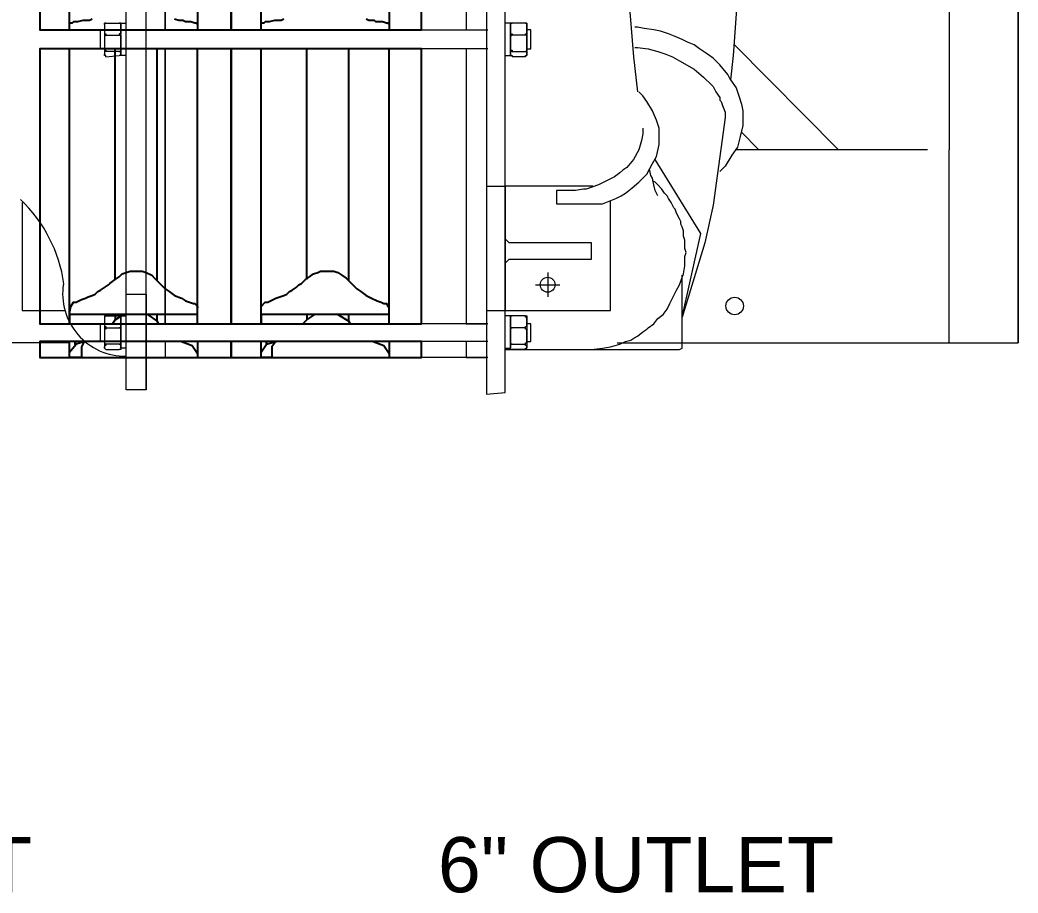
# Model space of a CAD drawing. Header units: inches. Extents: x 26 to 324, y 7 to 235.
# Drawn here: x 115.22 to 142.33, y 148.59 to 172.32 of the extents above; entities that cross this region are included whole.
import ezdxf
from ezdxf.enums import TextEntityAlignment as Align

# ---------------------------------------------------------------- set-up
doc = ezdxf.new("R2010")
doc.units = ezdxf.units.IN
doc.header["$MEASUREMENT"] = 0
doc.linetypes.add('CENTER', pattern=[2, 1.25, -0.25, 0.25, -0.25])
for name, color, linetype in [('CL', 1, 'CENTER'), ('OBJ', 7, 'Continuous'), ('TXT', 7, 'Continuous')]:
    doc.layers.add(name, color=color, linetype=linetype)
doc.styles.get("Standard").update_dxf_attribs({"font": 'arial.ttf'})

msp = doc.modelspace()

# ---------------------------------------------------------------- linework, layer by layer
at = {"layer": 'CL', "lineweight": 0, "ltscale": 5}
for points in [[(129.556, 165.452), (129.556, 164.793)], [(129.226, 165.123), (129.886, 165.123)]]:
    msp.add_lwpolyline(points, dxfattribs=at)
at = {"layer": 'OBJ', "lineweight": 0}
for p, q in [((140.46, 191.289), (140.46, 168.787)), ((139.874, 168.787), (134.658, 168.787)), ((140.46, 163.547), (140.46, 168.787)), ((131.445, 163.547), (142.329, 163.547))]:
    msp.add_line(p, q, dxfattribs=at)
for points in [[(127.89, 163.583), (127.341, 163.583), (127.341, 163.144), (127.89, 163.144), (127.89, 162.154), (128.403, 162.191), (128.403, 164.426), (128.403, 192.645)], [(127.89, 192.681), (127.89, 163.144)], [(127.89, 182.786), (127.341, 182.786), (127.341, 172.049), (127.89, 172.049)], [(131.628, 178.059), (131.702, 175.384), (131.702, 173.991), (131.665, 173.991), (131.885, 171.316), (131.995, 170.363)], [(118.106, 164.866), (118.655, 164.866), (118.655, 162.264), (118.655, 177.509)], [(118.655, 162.264), (118.106, 162.264), (118.106, 174.431)], [(134.743, 174.394), (134.743, 173.771), (134.707, 173.002), (134.67, 172.489), (134.597, 171.353), (134.524, 170.693), (134.67, 170.473), (134.707, 170.363), (134.743, 170.253), (134.817, 170.033), (134.853, 169.85), (134.853, 169.63), (134.853, 169.447), (134.78, 169.154), (134.707, 168.861), (134.56, 168.641), (134.377, 168.347), (134.23, 168.201)], [(117.519, 172.195), (117.519, 172.232), (117.556, 172.232), (117.519, 172.232), (117.519, 172.195), (117.519, 172.159), (117.519, 172.122), (117.519, 172.085), (117.519, 172.049), (117.519, 172.012), (117.519, 171.976), (117.519, 171.939), (117.556, 171.939), (117.556, 171.902), (117.519, 171.866), (117.519, 171.829), (117.519, 171.792), (117.519, 171.756), (117.519, 171.719), (117.519, 171.682), (117.519, 171.646), (117.519, 171.609), (117.519, 171.572), (117.519, 171.536), (117.519, 171.499), (117.556, 171.499), (117.556, 171.462), (117.519, 171.462), (117.519, 171.426), (117.519, 171.389), (117.519, 171.353), (117.519, 171.389)], [(117.519, 172.232), (117.519, 172.232)], [(117.519, 172.232), (117.519, 172.232)], [(117.519, 172.232), (117.519, 172.232)], [(117.519, 172.232), (117.519, 172.232)], [(117.519, 172.232), (117.519, 172.232)], [(117.519, 172.232), (117.519, 172.232)], [(117.519, 172.232), (117.519, 172.232)], [(117.519, 172.232), (117.519, 172.232)], [(117.519, 172.232), (117.519, 172.232)], [(117.519, 172.232), (117.519, 172.232)], [(117.519, 172.232), (117.519, 172.232)], [(117.519, 172.232), (117.519, 172.232)], [(117.519, 172.232), (117.519, 172.232)], [(117.519, 172.232), (117.519, 172.232)], [(117.519, 172.232), (117.519, 172.232)], [(117.519, 172.195), (117.519, 172.195)], [(117.519, 172.195), (117.519, 172.195)], [(117.519, 172.195), (117.519, 172.195)], [(117.519, 172.195), (117.519, 172.195)], [(117.519, 172.195), (117.519, 172.195)], [(117.519, 172.195), (117.519, 172.195)], [(117.519, 172.195), (117.519, 172.195)], [(117.519, 172.195), (117.519, 171.389)], [(117.519, 172.159), (117.519, 172.159)], [(117.519, 172.159), (117.519, 172.159)], [(117.519, 172.159), (117.519, 172.159)], [(117.519, 172.159), (117.519, 172.159)], [(117.519, 172.159), (117.519, 172.159)], [(117.519, 172.122), (117.519, 172.122)], [(117.519, 172.122), (117.519, 172.122)], [(117.519, 172.122), (117.519, 172.122)], [(117.519, 172.122), (117.519, 172.122)], [(117.519, 172.122), (117.519, 172.122)], [(117.556, 172.232), (117.556, 172.232)], [(117.556, 172.232), (117.556, 172.232)], [(117.556, 172.232), (117.556, 172.232)], [(117.556, 172.232), (117.556, 172.232)], [(117.556, 172.232), (117.556, 172.232)], [(117.556, 172.232), (117.556, 172.232)], [(117.556, 172.232), (117.556, 172.232)], [(117.556, 172.232), (117.556, 172.232)], [(117.556, 172.232), (117.556, 172.232)], [(117.556, 172.232), (117.922, 172.232)], [(117.922, 172.232), (117.922, 172.232)], [(117.922, 172.232), (117.922, 172.232)], [(117.922, 172.232), (117.922, 172.232)], [(117.959, 172.195), (117.959, 172.159), (117.959, 172.122), (117.959, 172.085), (117.959, 172.049), (117.959, 172.012), (117.959, 171.976), (117.959, 171.939), (117.922, 171.939), (117.922, 171.902), (117.959, 171.902), (117.959, 171.866), (117.959, 171.829), (117.959, 171.792), (117.959, 171.756), (117.959, 171.719), (117.959, 171.682), (117.959, 171.646), (117.959, 171.609), (117.959, 171.572), (117.959, 171.536), (117.959, 171.499), (117.959, 171.462), (117.922, 171.462), (117.959, 171.462), (117.959, 171.426), (117.959, 171.389), (117.959, 171.353), (117.922, 171.353)], [(117.959, 172.232), (117.959, 172.232)], [(117.959, 172.232), (117.959, 172.232)], [(117.959, 172.232), (117.959, 172.232)], [(117.959, 172.232), (117.959, 172.232)], [(117.959, 172.232), (117.959, 172.232)], [(117.959, 172.232), (117.959, 172.232)], [(117.959, 172.232), (117.959, 172.232)], [(117.959, 172.232), (117.959, 172.232)], [(117.959, 172.232), (117.959, 172.232)], [(117.959, 172.232), (117.959, 172.232)], [(117.959, 172.232), (117.959, 172.232)], [(117.959, 172.232), (117.959, 172.232)], [(117.959, 172.232), (117.959, 172.232)], [(117.959, 172.232), (117.959, 172.232)], [(117.959, 172.232), (117.959, 172.232)], [(117.959, 172.232), (117.959, 172.232)], [(117.959, 172.232), (117.959, 172.232)], [(117.959, 172.232), (117.959, 172.232)], [(117.959, 172.232), (117.959, 172.232)], [(117.959, 172.232), (117.959, 172.232)], [(117.959, 172.232), (117.959, 172.232)], [(118.106, 171.353), (117.959, 171.353), (117.959, 172.232), (118.106, 172.232)], [(117.959, 172.195), (117.959, 172.195)], [(117.959, 172.195), (117.959, 172.195)], [(117.959, 172.195), (117.959, 172.195)], [(117.959, 172.195), (117.959, 172.195)], [(117.959, 172.195), (117.959, 172.195)], [(117.959, 172.195), (117.959, 172.195)], [(117.959, 172.195), (117.959, 172.195)], [(117.959, 172.159), (117.959, 172.159)], [(117.959, 172.159), (117.959, 172.159)], [(117.959, 172.159), (117.959, 172.159)], [(117.959, 172.159), (117.959, 172.159)], [(117.959, 172.159), (117.959, 172.159)], [(117.959, 172.122), (117.959, 172.122)], [(117.959, 172.122), (117.959, 172.122)], [(117.959, 172.122), (117.959, 172.122)], [(117.959, 172.122), (117.959, 172.122)], [(117.959, 172.122), (117.959, 172.122)], [(128.403, 171.353), (128.55, 171.353), (128.55, 172.232), (128.403, 172.232)], [(128.55, 172.195), (128.55, 172.232), (128.587, 172.232), (128.55, 172.232), (128.55, 172.195), (128.55, 172.159), (128.55, 172.122), (128.55, 172.085), (128.55, 172.049), (128.55, 172.012), (128.55, 171.976), (128.55, 171.939), (128.587, 171.939), (128.587, 171.902), (128.55, 171.866), (128.55, 171.829), (128.55, 171.792), (128.55, 171.756), (128.55, 171.719), (128.55, 171.682), (128.55, 171.646), (128.55, 171.609), (128.55, 171.572), (128.55, 171.536), (128.55, 171.499), (128.587, 171.499), (128.587, 171.462), (128.55, 171.462), (128.55, 171.426), (128.55, 171.389), (128.55, 171.353), (128.587, 171.353), (128.587, 171.316)], [(128.55, 172.195), (128.55, 172.195)], [(128.953, 172.232), (128.587, 172.232)], [(128.953, 171.316), (128.953, 171.353), (128.99, 171.353), (128.99, 171.389), (128.99, 171.426), (128.99, 171.462), (128.953, 171.462), (128.99, 171.462), (128.99, 171.499), (128.99, 171.536), (128.99, 171.572), (128.99, 171.609), (128.99, 171.646), (128.99, 171.682), (128.99, 171.719), (128.99, 171.756), (128.99, 171.792), (128.99, 171.829), (128.99, 171.866), (128.99, 171.902), (128.953, 171.902), (128.953, 171.939), (128.99, 171.939), (128.99, 171.976), (128.99, 172.012), (128.99, 172.049), (128.99, 172.085), (128.99, 172.122), (128.99, 172.159), (128.99, 172.195), (128.99, 172.232), (128.953, 172.232), (128.99, 172.232), (128.99, 172.195)], [(128.99, 172.195), (128.99, 172.195)], [(128.99, 172.195), (128.99, 171.389)], [(134.524, 170.693), (134.45, 170.839), (134.23, 171.096), (134.047, 171.279), (133.9, 171.389), (133.681, 171.536), (133.534, 171.646), (133.351, 171.719), (133.204, 171.792), (133.021, 171.866), (132.838, 171.939), (132.618, 172.012), (132.435, 172.049), (132.178, 172.085), (131.995, 172.122), (131.922, 172.122)], [(117.519, 171.536), (117.409, 171.536), (117.409, 172.049), (117.519, 172.049)], [(117.519, 172.085), (117.519, 172.085)], [(117.519, 172.085), (117.519, 172.085)], [(117.519, 172.085), (117.519, 172.085)], [(117.519, 172.085), (117.519, 172.085)], [(117.519, 172.085), (117.519, 172.085)], [(117.519, 172.085), (117.519, 172.085)], [(117.519, 172.049), (117.519, 172.049)], [(117.519, 172.049), (117.519, 172.049)], [(117.519, 172.049), (117.519, 172.049)], [(117.519, 172.049), (117.519, 172.049)], [(117.519, 172.049), (117.519, 172.049)], [(117.519, 172.012), (117.519, 172.012)], [(117.519, 172.012), (117.519, 172.012)], [(117.519, 172.012), (117.519, 172.012)], [(117.519, 172.012), (117.519, 172.012)], [(117.519, 172.012), (117.519, 172.012)], [(117.519, 171.976), (117.519, 171.976)], [(117.519, 171.976), (117.519, 171.976)], [(117.519, 171.976), (117.519, 171.976)], [(117.519, 171.976), (117.519, 171.976)], [(117.519, 171.976), (117.519, 171.976)], [(117.519, 171.939), (117.519, 171.939)], [(117.519, 171.939), (117.519, 171.939)], [(117.519, 171.866), (117.519, 171.866)], [(117.519, 171.866), (117.519, 171.866)], [(117.519, 171.866), (117.519, 171.866)], [(117.556, 171.939), (117.556, 171.939)], [(117.556, 171.939), (117.556, 171.939)], [(117.556, 171.902), (117.556, 171.902)], [(117.556, 171.902), (117.556, 171.902)], [(117.556, 171.902), (117.556, 171.902)], [(117.556, 171.902), (117.922, 171.902)], [(117.922, 171.902), (117.922, 171.902)], [(117.959, 172.085), (117.959, 172.085)], [(117.959, 172.085), (117.959, 172.085)], [(117.959, 172.085), (117.959, 172.085)], [(117.959, 172.085), (117.959, 172.085)], [(117.959, 172.085), (117.959, 172.085)], [(117.959, 172.085), (117.959, 172.085)], [(117.959, 172.049), (117.959, 172.049)], [(117.959, 172.049), (117.959, 172.049)], [(117.959, 172.049), (117.959, 172.049)], [(117.959, 172.049), (117.959, 172.049)], [(117.959, 172.049), (117.959, 172.049)], [(117.959, 172.012), (117.959, 172.012)], [(117.959, 172.012), (117.959, 172.012)], [(117.959, 172.012), (117.959, 172.012)], [(117.959, 172.012), (117.959, 172.012)], [(117.959, 172.012), (117.959, 172.012)], [(117.959, 171.976), (117.959, 171.976)], [(117.959, 171.976), (117.959, 171.976)], [(117.959, 171.976), (117.959, 171.976)], [(117.959, 171.976), (117.959, 171.976)], [(117.959, 171.976), (117.959, 171.976)], [(117.959, 171.939), (117.959, 171.939)], [(117.959, 171.939), (117.959, 171.939)], [(117.959, 171.939), (117.959, 171.939)], [(117.959, 171.939), (117.959, 171.939)], [(117.959, 171.902), (117.959, 171.902)], [(117.959, 171.866), (117.959, 171.866)], [(117.959, 171.866), (117.959, 171.866)], [(117.959, 171.866), (117.959, 171.866)], [(119.168, 172.049), (118.655, 172.049)], [(126.131, 172.049), (127.927, 172.049)], [(128.953, 171.902), (128.587, 171.902)], [(128.99, 171.536), (129.1, 171.536), (129.1, 172.049), (128.99, 172.049)], [(117.519, 171.829), (117.519, 171.829)], [(117.519, 171.829), (117.519, 171.829)], [(117.519, 171.829), (117.519, 171.829)], [(117.519, 171.792), (117.519, 171.792)], [(117.519, 171.792), (117.519, 171.792)], [(117.519, 171.792), (117.519, 171.792)], [(117.519, 171.792), (117.519, 171.792)], [(117.519, 171.756), (117.519, 171.756)], [(117.519, 171.756), (117.519, 171.756)], [(117.519, 171.756), (117.519, 171.756)], [(117.519, 171.719), (117.519, 171.719)], [(117.519, 171.719), (117.519, 171.719)], [(117.519, 171.719), (117.519, 171.719)], [(117.519, 171.719), (117.519, 171.719)], [(117.519, 171.682), (117.519, 171.682)], [(117.519, 171.682), (117.519, 171.682)], [(117.519, 171.682), (117.519, 171.682)], [(117.519, 171.646), (117.519, 171.646)], [(117.519, 171.646), (117.519, 171.646)], [(117.519, 171.646), (117.519, 171.646)], [(117.519, 171.646), (117.519, 171.646)], [(117.519, 171.609), (117.519, 171.609)], [(117.519, 171.609), (117.519, 171.609)], [(117.519, 171.609), (117.519, 171.609)], [(117.959, 171.829), (117.959, 171.829)], [(117.959, 171.829), (117.959, 171.829)], [(117.959, 171.829), (117.959, 171.829)], [(117.959, 171.792), (117.959, 171.792)], [(117.959, 171.792), (117.959, 171.792)], [(117.959, 171.792), (117.959, 171.792)], [(117.959, 171.792), (117.959, 171.792)], [(117.959, 171.756), (117.959, 171.756)], [(117.959, 171.756), (117.959, 171.756)], [(117.959, 171.756), (117.959, 171.756)], [(117.959, 171.719), (117.959, 171.719)], [(117.959, 171.719), (117.959, 171.719)], [(117.959, 171.719), (117.959, 171.719)], [(117.959, 171.719), (117.959, 171.719)], [(117.959, 171.682), (117.959, 171.682)], [(117.959, 171.682), (117.959, 171.682)], [(117.959, 171.682), (117.959, 171.682)], [(117.959, 171.646), (117.959, 171.646)], [(117.959, 171.646), (117.959, 171.646)], [(117.959, 171.646), (117.959, 171.646)], [(117.959, 171.646), (117.959, 171.646)], [(117.959, 171.609), (117.959, 171.609)], [(117.959, 171.609), (117.959, 171.609)], [(117.959, 171.609), (117.959, 171.609)], [(137.455, 168.787), (134.616, 171.65)], [(117.519, 171.572), (117.519, 171.572)], [(117.519, 171.572), (117.519, 171.572)], [(117.519, 171.572), (117.519, 171.572)], [(117.519, 171.572), (117.519, 171.572)], [(117.519, 171.536), (117.519, 171.536)], [(117.519, 171.536), (117.519, 171.536)], [(117.519, 171.536), (117.519, 171.536)], [(117.519, 171.499), (117.519, 171.499)], [(117.519, 171.499), (117.519, 171.499)], [(117.519, 171.462), (117.519, 171.462)], [(117.519, 171.426), (117.519, 171.426)], [(117.519, 171.426), (117.519, 171.426)], [(117.519, 171.426), (117.519, 171.426)], [(117.519, 171.426), (117.519, 171.426)], [(117.519, 171.426), (117.519, 171.426)], [(117.519, 171.426), (117.519, 171.426)], [(117.519, 171.426), (117.519, 171.426)], [(117.519, 171.426), (117.519, 171.426)], [(117.519, 171.426), (117.519, 171.426)], [(117.519, 171.426), (117.519, 171.426)], [(117.519, 171.426), (117.519, 171.426)], [(117.519, 171.426), (117.519, 171.426)], [(117.519, 171.426), (117.519, 171.426)], [(117.519, 171.426), (117.519, 171.426)], [(117.519, 171.426), (117.519, 171.426)], [(117.519, 171.389), (117.519, 171.389)], [(117.519, 171.389), (117.519, 171.389)], [(117.519, 171.389), (117.519, 171.389)], [(117.519, 171.389), (117.519, 171.389)], [(117.519, 171.389), (117.519, 171.389)], [(117.519, 171.389), (117.519, 171.389)], [(117.519, 171.389), (117.519, 171.389)], [(117.519, 171.389), (117.519, 171.389)], [(117.519, 171.389), (117.519, 171.389)], [(117.519, 171.389), (117.519, 171.389)], [(117.519, 171.389), (117.519, 171.389)], [(117.519, 171.389), (117.519, 171.389)], [(117.519, 171.389), (117.519, 171.389)], [(117.519, 171.389), (117.519, 171.389)], [(117.519, 171.389), (117.519, 171.389)], [(117.519, 171.389), (117.519, 171.389)], [(117.519, 171.389), (117.519, 171.389)], [(117.556, 171.316), (117.556, 171.353), (117.519, 171.353)], [(117.519, 171.353), (117.519, 171.353)], [(117.519, 171.353), (117.519, 171.353)], [(117.519, 171.353), (117.519, 171.353)], [(117.519, 171.353), (117.519, 171.353)], [(117.519, 171.353), (117.519, 171.353)], [(117.519, 171.353), (117.519, 171.353)], [(117.519, 171.353), (117.519, 171.353)], [(117.519, 171.353), (117.519, 171.353)], [(117.519, 171.353), (117.519, 171.353)], [(117.519, 171.353), (117.519, 171.353)], [(117.519, 171.353), (117.519, 171.353)], [(117.556, 171.462), (117.556, 171.462)], [(117.556, 171.462), (117.556, 171.462)], [(117.556, 171.462), (117.556, 171.462)], [(117.556, 171.462), (117.556, 171.462)], [(117.556, 171.462), (117.556, 171.462)], [(117.922, 171.462), (117.556, 171.462)], [(117.556, 171.353), (117.556, 171.353)], [(117.556, 171.353), (117.556, 171.353)], [(117.556, 171.316), (117.922, 171.353)], [(117.922, 171.462), (117.922, 171.462)], [(117.922, 171.462), (117.922, 171.462)], [(117.922, 171.353), (117.922, 171.353)], [(117.959, 171.572), (117.959, 171.572)], [(117.959, 171.572), (117.959, 171.572)], [(117.959, 171.572), (117.959, 171.572)], [(117.959, 171.572), (117.959, 171.572)], [(117.959, 171.536), (117.959, 171.536)], [(117.959, 171.536), (117.959, 171.536)], [(117.959, 171.536), (117.959, 171.536)], [(117.959, 171.499), (117.959, 171.499)], [(117.959, 171.499), (117.959, 171.499)], [(117.959, 171.499), (117.959, 171.499)], [(117.959, 171.462), (117.959, 171.462)], [(117.959, 171.462), (117.959, 171.462)], [(117.959, 171.462), (117.959, 171.462)], [(117.959, 171.426), (117.959, 171.426)], [(117.959, 171.426), (117.959, 171.426)], [(117.959, 171.426), (117.959, 171.426)], [(117.959, 171.426), (117.959, 171.426)], [(117.959, 171.426), (117.959, 171.426)], [(117.959, 171.426), (117.959, 171.426)], [(117.959, 171.426), (117.959, 171.426)], [(117.959, 171.426), (117.959, 171.426)], [(117.959, 171.426), (117.959, 171.426)], [(117.959, 171.426), (117.959, 171.426)], [(117.959, 171.426), (117.959, 171.426)], [(117.959, 171.426), (117.959, 171.426)], [(117.959, 171.426), (117.959, 171.426)], [(117.959, 171.426), (117.959, 171.426)], [(117.959, 171.426), (117.959, 171.426)], [(117.959, 171.389), (117.959, 171.389)], [(117.959, 171.389), (117.959, 171.389)], [(117.959, 171.389), (117.959, 171.389)], [(117.959, 171.389), (117.959, 171.389)], [(117.959, 171.389), (117.959, 171.389)], [(117.959, 171.389), (117.959, 171.389)], [(117.959, 171.389), (117.959, 171.389)], [(117.959, 171.389), (117.959, 171.389)], [(117.959, 171.389), (117.959, 171.389)], [(117.959, 171.389), (117.959, 171.389)], [(117.959, 171.389), (117.959, 171.389)], [(117.959, 171.389), (117.959, 171.389)], [(117.959, 171.389), (117.959, 171.389)], [(117.959, 171.389), (117.959, 171.389)], [(117.959, 171.389), (117.959, 171.389)], [(117.959, 171.389), (117.959, 171.389)], [(117.959, 171.389), (117.959, 171.353)], [(117.959, 171.353), (117.959, 171.353)], [(117.959, 171.353), (117.959, 171.353)], [(117.959, 171.353), (117.959, 171.353)], [(117.959, 171.353), (117.959, 171.353)], [(117.959, 171.353), (117.959, 171.353)], [(117.959, 171.353), (117.959, 171.353)], [(117.959, 171.353), (117.959, 171.353)], [(117.959, 171.353), (117.959, 171.353)], [(117.959, 171.353), (117.959, 171.353)], [(117.959, 171.353), (117.959, 171.353)], [(117.959, 171.353), (117.959, 171.353)], [(117.959, 171.353), (117.959, 171.353)], [(117.959, 171.353), (117.959, 171.353)], [(119.168, 171.536), (118.655, 171.536)], [(127.927, 171.536), (126.131, 171.536)], [(127.89, 171.536), (127.341, 171.536), (127.341, 164.06), (127.89, 164.06)], [(128.55, 171.389), (128.55, 171.353)], [(128.587, 171.462), (128.953, 171.462)], [(128.953, 171.316), (128.587, 171.316)], [(128.99, 171.389), (128.99, 171.389)], [(128.99, 171.389), (128.99, 171.353)], [(131.922, 171.572), (131.995, 171.572), (132.288, 171.536), (132.545, 171.462), (132.764, 171.389), (132.948, 171.316), (133.131, 171.206), (133.534, 170.986), (133.791, 170.766), (133.864, 170.693), (133.937, 170.62), (134.047, 170.51), (134.12, 170.363), (134.23, 170.216), (134.23, 170.143), (134.267, 170.107), (134.304, 169.997), (134.377, 169.813), (134.377, 169.667), (134.047, 167.285), (133.827, 166.259), (133.204, 164.243), (133.717, 166.515), (132.471, 168.531)], [(132.141, 169.374), (132.141, 169.227), (132.105, 169.044), (132.031, 168.787), (131.885, 168.531), (131.702, 168.311), (131.592, 168.238), (131.518, 168.164), (131.372, 168.054), (131.225, 167.981), (131.079, 167.908), (130.932, 167.834), (130.602, 167.724), (130.529, 167.724), (130.309, 167.688), (129.796, 167.688), (129.796, 167.321), (130.859, 167.321), (131.042, 167.321), (131.408, 167.468), (131.555, 167.541), (131.665, 167.615), (131.848, 167.761), (132.031, 167.908), (132.251, 168.128), (132.398, 168.421), (132.508, 168.604), (132.581, 168.934), (132.581, 169.154), (132.581, 169.374), (132.508, 169.593), (132.398, 169.85), (132.251, 170.107), (132.141, 170.253), (132.031, 170.363)], [(135.293, 168.787), (134.811, 169.277)], [(132.545, 167.541), (132.471, 167.688), (132.435, 167.834), (132.398, 168.018), (132.361, 168.091), (132.325, 168.274)], [(127.89, 167.798), (128.403, 167.798)], [(130.785, 167.798), (128.403, 167.798), (128.403, 164.426)], [(130.749, 163.363), (131.042, 163.4), (131.262, 163.437), (131.518, 163.51), (131.665, 163.583), (131.812, 163.62), (131.922, 163.693), (131.995, 163.73), (132.141, 163.84), (132.251, 163.913), (132.288, 163.95), (132.435, 164.06), (132.545, 164.206), (132.691, 164.316), (132.801, 164.463), (132.874, 164.609), (132.911, 164.683), (132.984, 164.829), (133.058, 164.976), (133.131, 165.123), (133.241, 165.416), (133.277, 165.636), (133.277, 165.709), (133.277, 165.819), (133.277, 165.892), (133.314, 166.002), (133.277, 166.112), (133.277, 166.222), (133.277, 166.332), (133.241, 166.442), (133.241, 166.588), (133.204, 166.698), (133.168, 166.772), (133.168, 166.845), (133.131, 166.918), (133.058, 167.065), (133.021, 167.175), (132.984, 167.211), (132.911, 167.358), (132.838, 167.468), (132.801, 167.541), (132.728, 167.615), (132.654, 167.724), (132.545, 167.834), (132.471, 167.908), (132.398, 167.944)], [(115.284, 167.358), (115.284, 164.426), (116.456, 164.426)], [(127.89, 164.426), (128.403, 164.426), (131.262, 164.426), (131.262, 167.395)], [(128.403, 165.709), (128.513, 165.819), (128.66, 165.819), (130.749, 165.819), (130.749, 166.259), (128.623, 166.259), (128.513, 166.259), (128.403, 166.369)], [(128.403, 163.363), (130.712, 163.363), (133.131, 163.363), (133.204, 163.4), (133.204, 165.379)], [(117.519, 164.243), (117.556, 164.28), (117.519, 164.28), (117.519, 164.243), (117.519, 164.206), (117.519, 164.17), (117.519, 164.133), (117.519, 164.096), (117.519, 164.06), (117.519, 164.023), (117.519, 163.986), (117.556, 163.986), (117.556, 163.95), (117.556, 163.913), (117.519, 163.913), (117.519, 163.876), (117.519, 163.84), (117.519, 163.803), (117.519, 163.767), (117.519, 163.73), (117.519, 163.693), (117.519, 163.657), (117.519, 163.62), (117.519, 163.583), (117.519, 163.547), (117.556, 163.51), (117.556, 163.473), (117.519, 163.473), (117.519, 163.437), (117.519, 163.4)], [(117.519, 164.28), (117.519, 164.28)], [(117.519, 164.28), (117.519, 164.28)], [(117.519, 164.28), (117.519, 164.28)], [(117.519, 164.28), (117.519, 164.28)], [(117.519, 164.28), (117.519, 164.28)], [(117.519, 164.28), (117.519, 164.28)], [(117.519, 164.28), (117.519, 164.28)], [(117.519, 164.28), (117.519, 164.28)], [(117.519, 164.28), (117.519, 164.28)], [(117.556, 164.28), (117.556, 164.28)], [(117.556, 164.28), (117.556, 164.28)], [(117.556, 164.28), (117.556, 164.28)], [(117.556, 164.28), (117.556, 164.28)], [(117.556, 164.28), (117.556, 164.28)], [(117.556, 164.28), (117.556, 164.28)], [(117.556, 164.28), (117.556, 164.28)], [(117.556, 164.28), (117.556, 164.28)], [(117.556, 164.28), (117.556, 164.28)], [(117.556, 164.28), (117.922, 164.28)], [(117.922, 164.28), (117.922, 164.28)], [(117.922, 164.28), (117.922, 164.28)], [(117.922, 164.28), (117.922, 164.28)], [(117.959, 164.28), (117.959, 164.28)], [(117.959, 164.28), (117.959, 164.28)], [(117.959, 164.28), (117.959, 164.28)], [(117.959, 164.28), (117.959, 164.28)], [(117.959, 164.28), (117.959, 164.28)], [(117.959, 164.28), (117.959, 164.28)], [(117.959, 164.28), (117.959, 164.28)], [(117.959, 164.28), (117.959, 164.28)], [(117.959, 164.28), (117.959, 164.28)], [(117.959, 164.28), (117.959, 164.28)], [(117.959, 164.28), (117.959, 164.28)], [(117.959, 164.28), (117.959, 164.28)], [(117.959, 164.28), (117.959, 164.28)], [(117.959, 164.28), (117.959, 164.28)], [(118.106, 163.4), (117.959, 163.4), (117.959, 164.28), (118.106, 164.28)], [(128.403, 163.4), (128.55, 163.4), (128.55, 164.28), (128.403, 164.28)], [(128.55, 164.243), (128.55, 164.28), (128.587, 164.28), (128.55, 164.28), (128.55, 164.243), (128.55, 164.206), (128.55, 164.17), (128.55, 164.133), (128.55, 164.096), (128.55, 164.06), (128.55, 164.023), (128.55, 163.986), (128.55, 163.95), (128.587, 163.95), (128.55, 163.95), (128.55, 163.913), (128.55, 163.876), (128.55, 163.84), (128.55, 163.803), (128.55, 163.767), (128.55, 163.73), (128.55, 163.693), (128.55, 163.657), (128.55, 163.62), (128.55, 163.583), (128.55, 163.547), (128.55, 163.51), (128.587, 163.51), (128.55, 163.51), (128.55, 163.473), (128.55, 163.437), (128.55, 163.4), (128.55, 163.363), (128.587, 163.363)], [(128.953, 164.28), (128.587, 164.28)], [(128.953, 163.363), (128.953, 163.4), (128.99, 163.4), (128.99, 163.437), (128.99, 163.473), (128.953, 163.473), (128.953, 163.51), (128.953, 163.547), (128.99, 163.547), (128.99, 163.583), (128.99, 163.62), (128.99, 163.657), (128.99, 163.693), (128.99, 163.73), (128.99, 163.767), (128.99, 163.803), (128.99, 163.84), (128.99, 163.876), (128.99, 163.913), (128.953, 163.913), (128.953, 163.95), (128.953, 163.986), (128.99, 163.986), (128.99, 164.023), (128.99, 164.06), (128.99, 164.096), (128.99, 164.133), (128.99, 164.17), (128.99, 164.206), (128.99, 164.243), (128.953, 164.243), (128.953, 164.28), (128.99, 164.28), (128.99, 164.243)], [(117.519, 163.583), (117.409, 163.583), (117.409, 164.06), (117.519, 164.06)], [(117.519, 164.243), (117.519, 164.243)], [(117.519, 164.243), (117.519, 164.243)], [(117.519, 164.243), (117.519, 164.243)], [(117.519, 164.243), (117.519, 164.243)], [(117.519, 164.243), (117.519, 164.243)], [(117.519, 164.243), (117.519, 164.243)], [(117.519, 164.243), (117.519, 164.243)], [(117.519, 164.243), (117.519, 164.243)], [(117.519, 164.243), (117.519, 164.243)], [(117.519, 164.243), (117.519, 164.243)], [(117.519, 164.243), (117.519, 164.243)], [(117.519, 164.243), (117.519, 164.243)], [(117.519, 164.243), (117.519, 164.243)], [(117.519, 164.243), (117.519, 163.437)], [(117.519, 164.206), (117.519, 164.206)], [(117.519, 164.206), (117.519, 164.206)], [(117.519, 164.206), (117.519, 164.206)], [(117.519, 164.206), (117.519, 164.206)], [(117.519, 164.206), (117.519, 164.206)], [(117.519, 164.17), (117.519, 164.17)], [(117.519, 164.17), (117.519, 164.17)], [(117.519, 164.17), (117.519, 164.17)], [(117.519, 164.17), (117.519, 164.17)], [(117.519, 164.17), (117.519, 164.17)], [(117.519, 164.133), (117.519, 164.133)], [(117.519, 164.133), (117.519, 164.133)], [(117.519, 164.133), (117.519, 164.133)], [(117.519, 164.133), (117.519, 164.133)], [(117.519, 164.133), (117.519, 164.133)], [(117.519, 164.096), (117.519, 164.096)], [(117.519, 164.096), (117.519, 164.096)], [(117.519, 164.096), (117.519, 164.096)], [(117.519, 164.096), (117.519, 164.096)], [(117.519, 164.096), (117.519, 164.096)], [(117.519, 164.06), (117.519, 164.06)], [(117.519, 164.06), (117.519, 164.06)], [(117.519, 164.06), (117.519, 164.06)], [(117.519, 164.06), (117.519, 164.06)], [(117.519, 164.06), (117.519, 164.06)], [(117.519, 164.06), (117.519, 164.06)], [(117.519, 164.023), (117.519, 164.023)], [(117.519, 164.023), (117.519, 164.023)], [(117.519, 164.023), (117.519, 164.023)], [(117.519, 164.023), (117.519, 164.023)], [(117.959, 164.243), (117.959, 164.206), (117.959, 164.17), (117.959, 164.133), (117.959, 164.096), (117.959, 164.06), (117.959, 164.023), (117.959, 163.986), (117.959, 163.95), (117.922, 163.95), (117.959, 163.95), (117.959, 163.913), (117.959, 163.876), (117.959, 163.84), (117.959, 163.803), (117.959, 163.767), (117.959, 163.73), (117.959, 163.693), (117.959, 163.657), (117.959, 163.62), (117.959, 163.583), (117.959, 163.547), (117.959, 163.51), (117.922, 163.51), (117.959, 163.51), (117.959, 163.473), (117.959, 163.437), (117.959, 163.4), (117.959, 163.363), (117.922, 163.363)], [(117.959, 164.243), (117.959, 164.243)], [(117.959, 164.243), (117.959, 164.243)], [(117.959, 164.243), (117.959, 164.243)], [(117.959, 164.243), (117.959, 164.243)], [(117.959, 164.243), (117.959, 164.243)], [(117.959, 164.243), (117.959, 164.243)], [(117.959, 164.243), (117.959, 164.243)], [(117.959, 164.243), (117.959, 164.243)], [(117.959, 164.243), (117.959, 164.243)], [(117.959, 164.243), (117.959, 164.243)], [(117.959, 164.243), (117.959, 164.243)], [(117.959, 164.243), (117.959, 164.243)], [(117.959, 164.243), (117.959, 164.243)], [(117.959, 164.206), (117.959, 164.206)], [(117.959, 164.206), (117.959, 164.206)], [(117.959, 164.206), (117.959, 164.206)], [(117.959, 164.206), (117.959, 164.206)], [(117.959, 164.206), (117.959, 164.206)], [(117.959, 164.17), (117.959, 164.17)], [(117.959, 164.17), (117.959, 164.17)], [(117.959, 164.17), (117.959, 164.17)], [(117.959, 164.17), (117.959, 164.17)], [(117.959, 164.17), (117.959, 164.17)], [(117.959, 164.133), (117.959, 164.133)], [(117.959, 164.133), (117.959, 164.133)], [(117.959, 164.133), (117.959, 164.133)], [(117.959, 164.133), (117.959, 164.133)], [(117.959, 164.133), (117.959, 164.133)], [(117.959, 164.096), (117.959, 164.096)], [(117.959, 164.096), (117.959, 164.096)], [(117.959, 164.096), (117.959, 164.096)], [(117.959, 164.096), (117.959, 164.096)], [(117.959, 164.096), (117.959, 164.096)], [(117.959, 164.06), (117.959, 164.06)], [(117.959, 164.06), (117.959, 164.06)], [(117.959, 164.06), (117.959, 164.06)], [(117.959, 164.06), (117.959, 164.06)], [(117.959, 164.06), (117.959, 164.06)], [(117.959, 164.06), (117.959, 164.06)], [(117.959, 164.023), (117.959, 164.023)], [(117.959, 164.023), (117.959, 164.023)], [(117.959, 164.023), (117.959, 164.023)], [(117.959, 164.023), (117.959, 164.023)], [(117.959, 164.023), (117.959, 164.023)], [(119.168, 164.06), (118.655, 164.06)], [(127.927, 164.06), (126.131, 164.06)], [(128.55, 164.243), (128.55, 164.243)], [(128.99, 164.243), (128.99, 164.243)], [(128.99, 164.243), (128.99, 163.437)], [(128.99, 163.583), (129.1, 163.583), (129.1, 164.06), (128.99, 164.06)], [(117.519, 163.986), (117.519, 163.986)], [(117.519, 163.986), (117.519, 163.986)], [(117.519, 163.986), (117.519, 163.986)], [(117.519, 163.986), (117.519, 163.986)], [(117.519, 163.913), (117.519, 163.913)], [(117.519, 163.913), (117.519, 163.913)], [(117.519, 163.876), (117.519, 163.876)], [(117.519, 163.876), (117.519, 163.876)], [(117.519, 163.876), (117.519, 163.876)], [(117.519, 163.84), (117.519, 163.84)], [(117.519, 163.84), (117.519, 163.84)], [(117.519, 163.84), (117.519, 163.84)], [(117.519, 163.84), (117.519, 163.84)], [(117.519, 163.803), (117.519, 163.803)], [(117.519, 163.803), (117.519, 163.803)], [(117.519, 163.803), (117.519, 163.803)], [(117.519, 163.767), (117.519, 163.767)], [(117.519, 163.767), (117.519, 163.767)], [(117.519, 163.767), (117.519, 163.767)], [(117.519, 163.767), (117.519, 163.767)], [(117.519, 163.73), (117.519, 163.73)], [(117.519, 163.73), (117.519, 163.73)], [(117.519, 163.73), (117.519, 163.73)], [(117.556, 163.95), (117.556, 163.95)], [(117.556, 163.95), (117.556, 163.95)], [(117.556, 163.95), (117.556, 163.95)], [(117.556, 163.95), (117.556, 163.95)], [(117.556, 163.95), (117.922, 163.95)], [(117.922, 163.95), (117.922, 163.95)], [(117.922, 163.95), (117.922, 163.95)], [(117.959, 163.986), (117.959, 163.986)], [(117.959, 163.986), (117.959, 163.986)], [(117.959, 163.986), (117.959, 163.986)], [(117.959, 163.986), (117.959, 163.986)], [(117.959, 163.913), (117.959, 163.913)], [(117.959, 163.913), (117.959, 163.913)], [(117.959, 163.913), (117.959, 163.913)], [(117.959, 163.876), (117.959, 163.876)], [(117.959, 163.876), (117.959, 163.876)], [(117.959, 163.876), (117.959, 163.876)], [(117.959, 163.84), (117.959, 163.84)], [(117.959, 163.84), (117.959, 163.84)], [(117.959, 163.84), (117.959, 163.84)], [(117.959, 163.84), (117.959, 163.84)], [(117.959, 163.803), (117.959, 163.803)], [(117.959, 163.803), (117.959, 163.803)], [(117.959, 163.803), (117.959, 163.803)], [(117.959, 163.767), (117.959, 163.767)], [(117.959, 163.767), (117.959, 163.767)], [(117.959, 163.767), (117.959, 163.767)], [(117.959, 163.767), (117.959, 163.767)], [(117.959, 163.73), (117.959, 163.73)], [(117.959, 163.73), (117.959, 163.73)], [(117.959, 163.73), (117.959, 163.73)], [(128.953, 163.95), (128.587, 163.95)], [(116.566, 163.547), (80.322, 163.547)], [(117.519, 163.693), (117.519, 163.693)], [(117.519, 163.693), (117.519, 163.693)], [(117.519, 163.693), (117.519, 163.693)], [(117.519, 163.693), (117.519, 163.693)], [(117.519, 163.657), (117.519, 163.657)], [(117.519, 163.657), (117.519, 163.657)], [(117.519, 163.657), (117.519, 163.657)], [(117.519, 163.62), (117.519, 163.62)], [(117.519, 163.62), (117.519, 163.62)], [(117.519, 163.62), (117.519, 163.62)], [(117.519, 163.62), (117.519, 163.62)], [(117.519, 163.583), (117.519, 163.583)], [(117.519, 163.583), (117.519, 163.583)], [(117.519, 163.583), (117.519, 163.583)], [(117.519, 163.547), (117.519, 163.547)], [(117.519, 163.547), (117.519, 163.547)], [(117.519, 163.547), (117.519, 163.547)], [(117.519, 163.473), (117.519, 163.473)], [(117.519, 163.473), (117.519, 163.473)], [(117.519, 163.473), (117.519, 163.473)], [(117.519, 163.473), (117.519, 163.473)], [(117.519, 163.473), (117.519, 163.473)], [(117.519, 163.473), (117.519, 163.473)], [(117.519, 163.473), (117.519, 163.473)], [(117.519, 163.473), (117.519, 163.473)], [(117.519, 163.473), (117.519, 163.473)], [(117.519, 163.473), (117.519, 163.473)], [(117.519, 163.473), (117.519, 163.473)], [(117.519, 163.473), (117.519, 163.473)], [(117.519, 163.473), (117.519, 163.473)], [(117.556, 163.51), (117.556, 163.51)], [(117.556, 163.51), (117.556, 163.51)], [(117.556, 163.51), (117.556, 163.51)], [(117.556, 163.51), (117.556, 163.51)], [(117.556, 163.51), (117.556, 163.51)], [(117.922, 163.51), (117.556, 163.51)], [(117.922, 163.51), (117.922, 163.51)], [(117.922, 163.51), (117.922, 163.51)], [(117.959, 163.693), (117.959, 163.693)], [(117.959, 163.693), (117.959, 163.693)], [(117.959, 163.693), (117.959, 163.693)], [(117.959, 163.693), (117.959, 163.693)], [(117.959, 163.657), (117.959, 163.657)], [(117.959, 163.657), (117.959, 163.657)], [(117.959, 163.657), (117.959, 163.657)], [(117.959, 163.62), (117.959, 163.62)], [(117.959, 163.62), (117.959, 163.62)], [(117.959, 163.62), (117.959, 163.62)], [(117.959, 163.62), (117.959, 163.62)], [(117.959, 163.583), (117.959, 163.583)], [(117.959, 163.583), (117.959, 163.583)], [(117.959, 163.583), (117.959, 163.583)], [(117.959, 163.547), (117.959, 163.547)], [(117.959, 163.547), (117.959, 163.547)], [(117.959, 163.547), (117.959, 163.547)], [(117.959, 163.51), (117.959, 163.51)], [(117.959, 163.473), (117.959, 163.473)], [(117.959, 163.473), (117.959, 163.473)], [(117.959, 163.473), (117.959, 163.473)], [(117.959, 163.473), (117.959, 163.473)], [(117.959, 163.473), (117.959, 163.473)], [(117.959, 163.473), (117.959, 163.473)], [(117.959, 163.473), (117.959, 163.473)], [(117.959, 163.473), (117.959, 163.473)], [(117.959, 163.473), (117.959, 163.473)], [(117.959, 163.473), (117.959, 163.473)], [(117.959, 163.473), (117.959, 163.473)], [(117.959, 163.473), (117.959, 163.473)], [(117.959, 163.473), (117.959, 163.473)], [(117.959, 163.473), (117.959, 163.473)], [(118.655, 163.583), (119.168, 163.583), (119.168, 163.144), (118.655, 163.144)], [(119.168, 163.583), (119.168, 163.583)], [(119.168, 163.583), (119.168, 163.583)], [(127.927, 163.583), (125.948, 163.583)], [(128.587, 163.51), (128.953, 163.51)], [(117.519, 163.437), (117.519, 163.437)], [(117.519, 163.437), (117.519, 163.437)], [(117.519, 163.437), (117.519, 163.437)], [(117.519, 163.437), (117.519, 163.437)], [(117.519, 163.437), (117.519, 163.437)], [(117.519, 163.437), (117.519, 163.437)], [(117.519, 163.437), (117.519, 163.437)], [(117.519, 163.437), (117.519, 163.437)], [(117.519, 163.437), (117.519, 163.437)], [(117.519, 163.437), (117.519, 163.437)], [(117.556, 163.363), (117.519, 163.4), (117.519, 163.437)], [(117.519, 163.437), (117.519, 163.437)], [(117.519, 163.437), (117.519, 163.437)], [(117.519, 163.437), (117.519, 163.437)], [(117.519, 163.437), (117.519, 163.437)], [(117.519, 163.437), (117.519, 163.437)], [(117.519, 163.437), (117.519, 163.437)], [(117.519, 163.437), (117.519, 163.437)], [(117.519, 163.4), (117.519, 163.4)], [(117.519, 163.4), (117.519, 163.4)], [(117.519, 163.4), (117.519, 163.4)], [(117.519, 163.4), (117.519, 163.4)], [(117.519, 163.4), (117.519, 163.4)], [(117.519, 163.4), (117.519, 163.4)], [(117.519, 163.4), (117.519, 163.4)], [(117.519, 163.4), (117.519, 163.4)], [(117.519, 163.4), (117.519, 163.4)], [(117.519, 163.4), (117.519, 163.4)], [(117.519, 163.4), (117.519, 163.4)], [(117.519, 163.4), (117.519, 163.4)], [(117.519, 163.4), (117.519, 163.4)], [(117.519, 163.4), (117.519, 163.4)], [(117.519, 163.4), (117.519, 163.4)], [(117.556, 163.363), (117.556, 163.363)], [(117.556, 163.363), (117.556, 163.363)], [(117.556, 163.363), (117.556, 163.363)], [(117.556, 163.363), (117.922, 163.363)], [(117.922, 163.363), (117.922, 163.363)], [(117.959, 163.437), (117.959, 163.437)], [(117.959, 163.437), (117.959, 163.437)], [(117.959, 163.437), (117.959, 163.437)], [(117.959, 163.437), (117.959, 163.437)], [(117.959, 163.437), (117.959, 163.437)], [(117.959, 163.437), (117.959, 163.437)], [(117.959, 163.437), (117.959, 163.437)], [(117.959, 163.437), (117.959, 163.437)], [(117.959, 163.437), (117.959, 163.437)], [(117.959, 163.437), (117.959, 163.437)], [(117.959, 163.437), (117.959, 163.437)], [(117.959, 163.437), (117.959, 163.437)], [(117.959, 163.437), (117.959, 163.437)], [(117.959, 163.437), (117.959, 163.437)], [(117.959, 163.437), (117.959, 163.437)], [(117.959, 163.437), (117.959, 163.437)], [(117.959, 163.437), (117.959, 163.4)], [(117.959, 163.4), (117.959, 163.4)], [(117.959, 163.4), (117.959, 163.4)], [(117.959, 163.4), (117.959, 163.4)], [(117.959, 163.4), (117.959, 163.4)], [(117.959, 163.4), (117.959, 163.4)], [(117.959, 163.4), (117.959, 163.4)], [(117.959, 163.4), (117.959, 163.4)], [(117.959, 163.4), (117.959, 163.4)], [(117.959, 163.4), (117.959, 163.4)], [(117.959, 163.4), (117.959, 163.4)], [(117.959, 163.4), (117.959, 163.4)], [(117.959, 163.4), (117.959, 163.4)], [(117.959, 163.4), (117.959, 163.4)], [(117.959, 163.4), (117.959, 163.4)], [(117.959, 163.4), (117.959, 163.4)], [(117.959, 163.363), (117.959, 163.363)], [(128.55, 163.437), (128.55, 163.4)], [(128.953, 163.363), (128.587, 163.363)], [(128.99, 163.437), (128.99, 163.437)], [(128.99, 163.437), (128.99, 163.4)], [(131.262, 163.437), (131.262, 163.437)], [(118.655, 163.144), (118.655, 163.144)], [(127.927, 163.144), (126.131, 163.144)]]:
    msp.add_lwpolyline(points, dxfattribs=at)
for points in [[(142.329, 191.289), (142.329, 163.547)], [(119.168, 177.436), (119.168, 172.049)], [(117.959, 172.195), (117.959, 172.232), (117.922, 172.232), (117.959, 172.232)], [(119.168, 171.536), (119.168, 164.06)], [(117.959, 164.243), (117.959, 164.28), (117.922, 164.28), (117.959, 164.28)]]:
    msp.add_lwpolyline(points, close=True, dxfattribs=at)
at = {"layer": 'OBJ', "lineweight": 25}
for points in [[(120.964, 172.049), (120.964, 182.786), (115.76, 182.786), (115.76, 172.049)], [(126.131, 172.049), (126.131, 182.786), (120.964, 182.786), (120.964, 172.049)], [(120.964, 171.536), (115.76, 171.536), (115.76, 164.06), (120.964, 164.06)], [(126.131, 171.536), (120.964, 171.536), (120.964, 164.06), (126.131, 164.06)], [(120.964, 163.583), (115.76, 163.583), (115.76, 163.144), (120.964, 163.144)], [(126.131, 163.583), (120.964, 163.583), (120.964, 163.144), (126.131, 163.144)]]:
    msp.add_lwpolyline(points, close=True, dxfattribs=at)
for points in [[(120.048, 182.713), (120.048, 172.049)], [(125.252, 182.713), (125.252, 172.049)], [(116.566, 172.049), (116.566, 176.85)], [(121.77, 172.049), (121.77, 176.85)], [(117.189, 172.342), (117.116, 172.305), (117.043, 172.305), (117.006, 172.305), (116.933, 172.305), (116.786, 172.269), (116.75, 172.269), (116.713, 172.269), (116.676, 172.269), (116.64, 172.232), (116.566, 172.232)], [(120.048, 172.195), (120.011, 172.232), (119.975, 172.232), (119.865, 172.269), (119.791, 172.269), (119.718, 172.269), (119.645, 172.305), (119.535, 172.305), (119.425, 172.342)], [(122.393, 172.342), (122.32, 172.305), (122.247, 172.305), (122.21, 172.305), (122.137, 172.305), (121.99, 172.269), (121.953, 172.269), (121.917, 172.269), (121.88, 172.269), (121.844, 172.232), (121.77, 172.232)], [(125.252, 172.195), (125.215, 172.232), (125.178, 172.232), (125.069, 172.269), (124.959, 172.269), (124.885, 172.269), (124.849, 172.305), (124.702, 172.305), (124.629, 172.342)], [(120.048, 164.316), (119.791, 164.316), (116.786, 164.316), (116.566, 164.316), (116.566, 164.06), (116.566, 171.536)], [(117.812, 165.269), (117.812, 171.536)], [(118.948, 165.232), (118.948, 171.536)], [(120.048, 164.06), (120.048, 171.536)], [(125.252, 164.316), (124.995, 164.316), (121.953, 164.316), (121.77, 164.316), (121.77, 164.06), (121.77, 171.536)], [(123.016, 165.269), (123.016, 171.536)], [(124.152, 165.232), (124.152, 171.536)], [(125.252, 164.06), (125.252, 171.536)], [(116.566, 164.353), (116.603, 164.536), (116.676, 164.646), (116.75, 164.646), (116.896, 164.719), (117.006, 164.756), (117.079, 164.793), (117.189, 164.829), (117.263, 164.866), (117.336, 164.939), (117.409, 164.976), (117.519, 165.049), (117.629, 165.123), (117.666, 165.159), (117.812, 165.269), (117.922, 165.342), (117.996, 165.416), (118.106, 165.452), (118.215, 165.489), (118.325, 165.489), (118.435, 165.489), (118.545, 165.489), (118.655, 165.452), (118.802, 165.379), (118.875, 165.306), (118.948, 165.232), (119.058, 165.123), (119.168, 165.013), (119.278, 164.939), (119.425, 164.829), (119.608, 164.756), (119.718, 164.683), (119.828, 164.646), (119.938, 164.609), (119.975, 164.609), (120.048, 164.536), (120.048, 164.499)], [(121.77, 164.353), (121.77, 164.536), (121.88, 164.646), (121.953, 164.646), (122.1, 164.719), (122.173, 164.756), (122.283, 164.793), (122.393, 164.829), (122.467, 164.866), (122.54, 164.939), (122.613, 164.976), (122.723, 165.049), (122.796, 165.123), (122.87, 165.159), (122.98, 165.269), (123.09, 165.342), (123.199, 165.416), (123.309, 165.452), (123.383, 165.489), (123.529, 165.489), (123.639, 165.489), (123.749, 165.489), (123.859, 165.452), (123.969, 165.379), (124.079, 165.306), (124.152, 165.232), (124.262, 165.123), (124.372, 165.013), (124.482, 164.939), (124.629, 164.829), (124.775, 164.756), (124.922, 164.683), (125.032, 164.646), (125.105, 164.609), (125.178, 164.609), (125.215, 164.536), (125.252, 164.499)], [(117.812, 164.316), (117.812, 164.17), (117.739, 164.06), (117.812, 164.17), (118.032, 164.316)], [(118.692, 164.316), (118.948, 164.133), (118.985, 164.06), (118.948, 164.133), (118.948, 164.316)], [(123.016, 164.316), (123.016, 164.17), (122.906, 164.06), (123.016, 164.17), (123.236, 164.316)], [(123.859, 164.316), (124.152, 164.133), (124.189, 164.06), (124.152, 164.133), (124.152, 164.316)], [(116.566, 163.29), (116.75, 163.51), (116.713, 163.583), (116.713, 163.51), (116.969, 163.583), (116.896, 163.437), (116.896, 163.144), (116.566, 163.144), (116.566, 163.583)], [(119.608, 163.583), (119.901, 163.473), (120.048, 163.253)], [(120.048, 163.583), (120.048, 163.144)], [(121.77, 163.29), (121.917, 163.51), (121.917, 163.583), (121.917, 163.51), (122.173, 163.583), (122.063, 163.437), (122.063, 163.144), (121.77, 163.144), (121.77, 163.583)], [(124.812, 163.583), (125.105, 163.473), (125.252, 163.253)], [(125.252, 163.583), (125.252, 163.144)]]:
    msp.add_lwpolyline(points, dxfattribs=at)
at = {"layer": 'OBJ', "lineweight": 0}
for centre, radius in [((110.281, 177.454), 5.5), ((129.556, 165.123), 0.202), ((134.633, 164.547), 0.238)]:
    msp.add_circle(centre, radius, dxfattribs=at)
for centre, radius, start, end in [((112.517, 164.591), 3.94, 8.1244, 46.3239), ((118.087, 164.884), 1.704, 171.178, 270.5878)]:
    msp.add_arc(centre, radius, start, end, dxfattribs=at)

# ---------------------------------------------------------------- texts
at = {"layer": 'TXT', "lineweight": 5}
for s, p in [('6" INLET', (111.342, 148.613)), ('6" OUTLET', (131.952, 148.613))]:
    msp.add_text(s, height=1.5, dxfattribs=at).set_placement(p, align=Align.CENTER)

doc.saveas('drawing.dxf')
